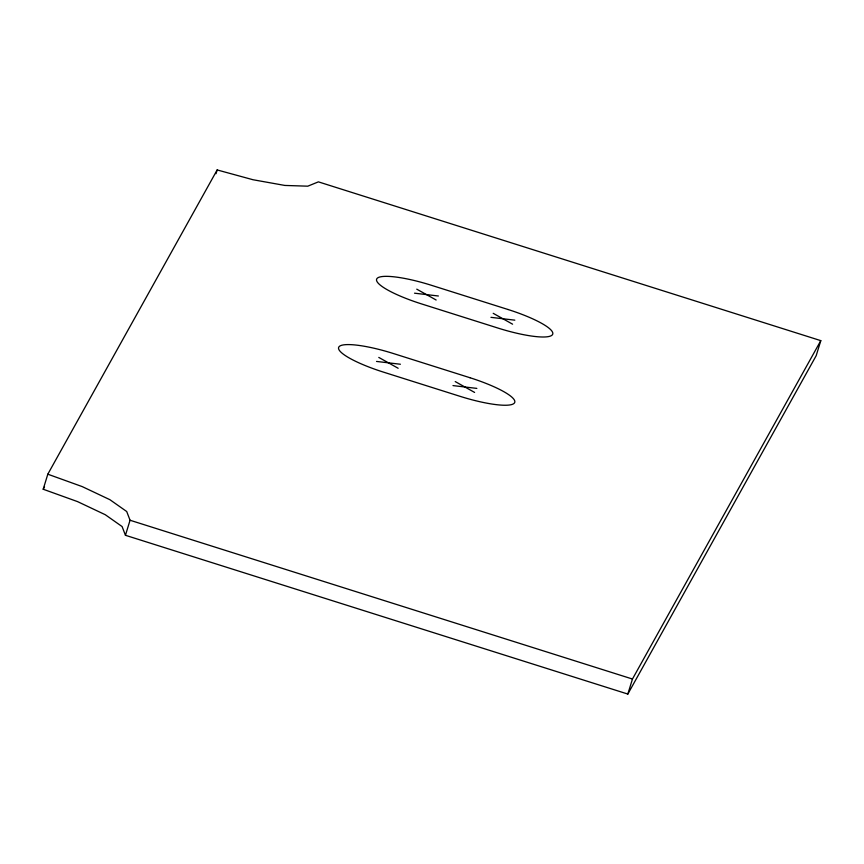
<?xml version="1.0" encoding="UTF-8"?>
<svg xmlns="http://www.w3.org/2000/svg" width="864" height="864" viewBox="0 0 864 864"><rect width="100%" height="100%" fill="white"/><g stroke="black" fill="none" stroke-linecap="round" stroke-linejoin="round"><path stroke-width="1.3" d="M43.2 489.24L47.812 474.196L217.166 169.938L252.99 179.734L284.818 185.436L307.778 186.181L318.395 181.861L820.8 340.643L816.188 355.676L627.836 694.062L125.442 535.291L122.094 526.554L105.289 514.728L77.587 501.628L43.2 489.24L44.518 486.875M216.011 173.696L217.166 169.938M125.442 535.291L130.054 520.247L126.706 511.52L109.901 499.694L82.199 486.594L47.812 474.196M627.836 694.062L632.459 679.028L820.8 340.643M414.526 293.188L438.383 295.996M490.968 317.347L514.825 320.155M376.531 361.433L400.399 364.241M452.984 385.592L476.842 388.4M130.054 520.247L632.459 679.028M493.204 313.319L512.59 324.184M416.761 289.159L436.147 300.013M455.22 381.575L474.606 392.429M378.778 357.415L398.153 368.269M508.043 309.506L431.59 285.347A52.153 10.357 17.1 0 0 376.758 278.888A52.153 10.357 17.1 0 0 421.308 303.836L497.75 327.996A52.153 10.357 17.1 0 0 552.582 334.454A52.153 10.357 17.1 0 0 508.043 309.506M470.059 377.752L393.606 353.592A52.153 10.357 17.1 0 0 338.774 347.134A52.153 10.357 17.1 0 0 383.324 372.082L459.767 396.241A52.153 10.357 17.1 0 0 514.598 402.7A52.153 10.357 17.1 0 0 470.059 377.752"/></g></svg>
